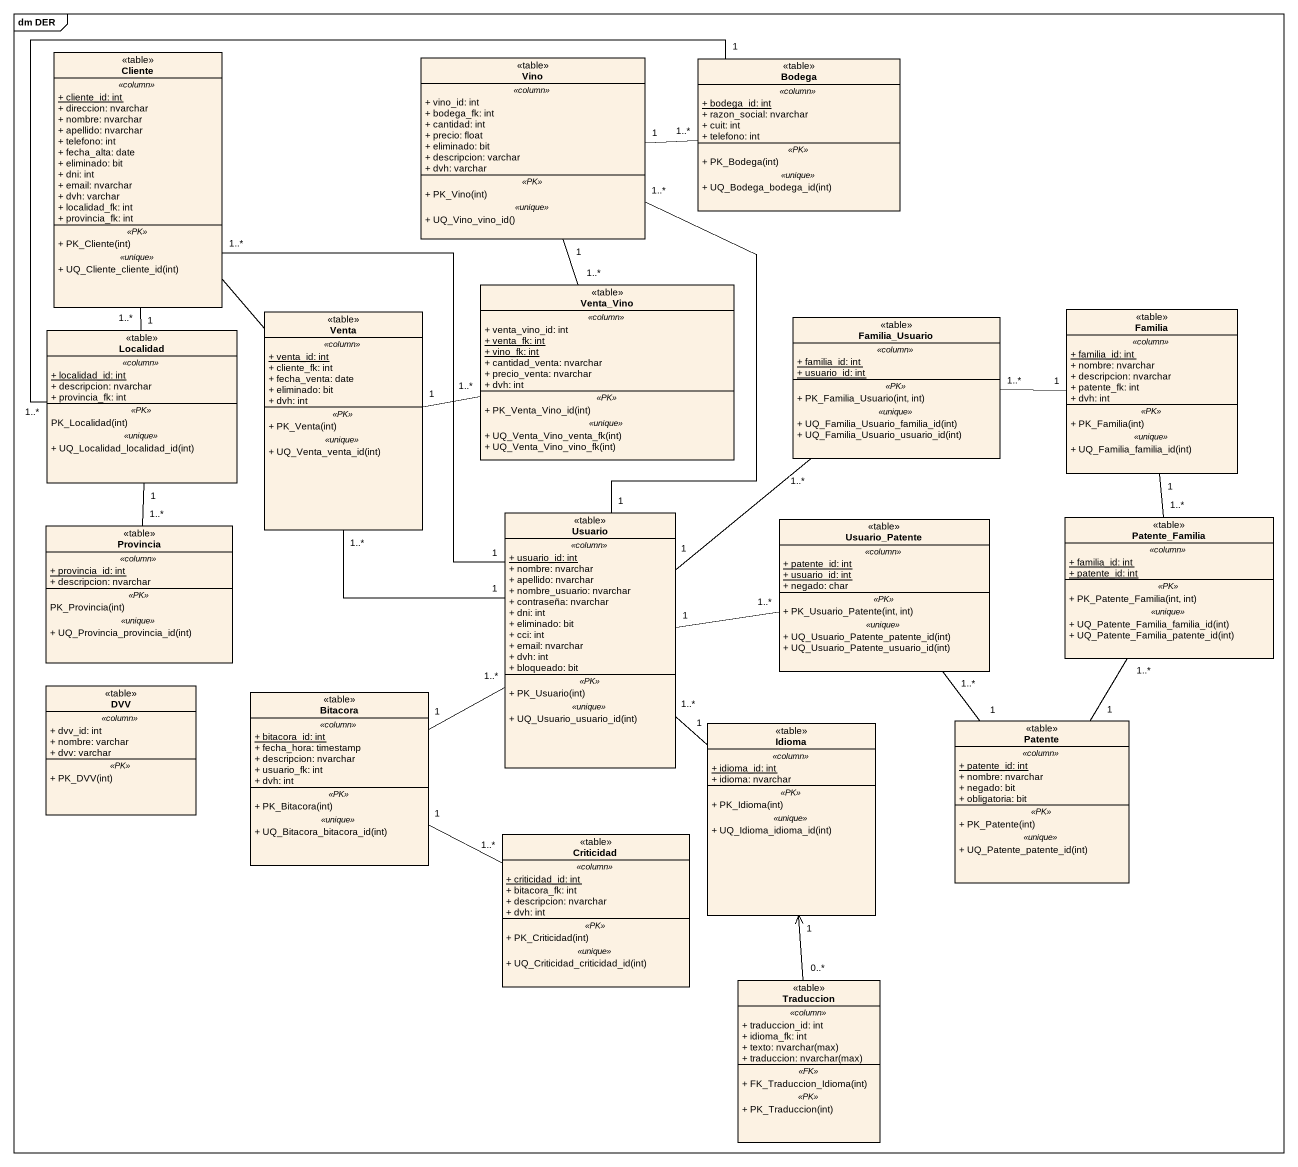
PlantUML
@startuml
mainframe dm DER
hide circle
hide empty members
skinparam classAttributeIconSize 0
class Cliente <<table>> {
  .. <<column>> ..
  {static} + cliente_id: int
  + direccion: nvarchar
  + nombre: nvarchar
  + apellido: nvarchar
  + telefono: int
  + fecha_alta: date
  + eliminado: bit
  + dni: int
  + email: nvarchar
  + dvh: varchar
  + localidad_fk: int
  + provincia_fk: int
  .. <<PK>> ..
  + PK_Cliente(int)
  .. <<unique>> ..
  + UQ_Cliente_cliente_id(int)
}
class Vino <<table>> {
  .. <<column>> ..
  + vino_id: int
  + bodega_fk: int
  + cantidad: int
  + precio: float
  + eliminado: bit
  + descripcion: varchar
  + dvh: varchar
  .. <<PK>> ..
  + PK_Vino(int)
  .. <<unique>> ..
  + UQ_Vino_vino_id()
}
class Bodega <<table>> {
  .. <<column>> ..
  {static} + bodega_id: int
  + razon_social: nvarchar
  + cuit: int
  + telefono: int
  .. <<PK>> ..
  + PK_Bodega(int)
  .. <<unique>> ..
  + UQ_Bodega_bodega_id(int)
}
class Venta_Vino <<table>> {
  .. <<column>> ..
  + venta_vino_id: int
  {static} + venta_fk: int
  {static} + vino_fk: int
  + cantidad_venta: nvarchar
  + precio_venta: nvarchar
  + dvh: int
  .. <<PK>> ..
  + PK_Venta_Vino_id(int)
  .. <<unique>> ..
  + UQ_Venta_Vino_venta_fk(int)
  + UQ_Venta_Vino_vino_fk(int)
}
class Localidad <<table>> {
  .. <<column>> ..
  {static} + localidad_id: int
  + descripcion: nvarchar
  + provincia_fk: int
  .. <<PK>> ..
  PK_Localidad(int)
  .. <<unique>> ..
  + UQ_Localidad_localidad_id(int)
}
class Venta <<table>> {
  .. <<column>> ..
  {static} + venta_id: int
  + cliente_fk: int
  + fecha_venta: date
  + eliminado: bit
  + dvh: int
  .. <<PK>> ..
  + PK_Venta(int)
  .. <<unique>> ..
  + UQ_Venta_venta_id(int)
}
class Familia_Usuario <<table>> {
  .. <<column>> ..
  {static} + familia_id: int
  {static} + usuario_id: int
  .. <<PK>> ..
  + PK_Familia_Usuario(int, int)
  .. <<unique>> ..
  + UQ_Familia_Usuario_familia_id(int)
  + UQ_Familia_Usuario_usuario_id(int)
}
class Familia <<table>> {
  .. <<column>> ..
  {static} + familia_id: int
  + nombre: nvarchar
  + descripcion: nvarchar
  + patente_fk: int
  + dvh: int
  .. <<PK>> ..
  + PK_Familia(int)
  .. <<unique>> ..
  + UQ_Familia_familia_id(int)
}
class Provincia <<table>> {
  .. <<column>> ..
  {static} + provincia_id: int
  + descripcion: nvarchar
  .. <<PK>> ..
  PK_Provincia(int)
  .. <<unique>> ..
  + UQ_Provincia_provincia_id(int)
}
class Usuario <<table>> {
  .. <<column>> ..
  {static} + usuario_id: int
  + nombre: nvarchar
  + apellido: nvarchar
  + nombre_usuario: nvarchar
  + contraseña: nvarchar
  + dni: int
  + eliminado: bit
  + cci: int
  + email: nvarchar
  + dvh: int
  + bloqueado: bit
  .. <<PK>> ..
  + PK_Usuario(int)
  .. <<unique>> ..
  + UQ_Usuario_usuario_id(int)
}
class Usuario_Patente <<table>> {
  .. <<column>> ..
  {static} + patente_id: int
  {static} + usuario_id: int
  + negado: char
  .. <<PK>> ..
  + PK_Usuario_Patente(int, int)
  .. <<unique>> ..
  + UQ_Usuario_Patente_patente_id(int)
  + UQ_Usuario_Patente_usuario_id(int)
}
class Patente_Familia <<table>> {
  .. <<column>> ..
  {static} + familia_id: int
  {static} + patente_id: int
  .. <<PK>> ..
  + PK_Patente_Familia(int, int)
  .. <<unique>> ..
  + UQ_Patente_Familia_familia_id(int)
  + UQ_Patente_Familia_patente_id(int)
}
class DVV <<table>> {
  .. <<column>> ..
  + dvv_id: int
  + nombre: varchar
  + dvv: varchar
  .. <<PK>> ..
  + PK_DVV(int)
}
class Bitacora <<table>> {
  .. <<column>> ..
  {static} + bitacora_id: int
  + fecha_hora: timestamp
  + descripcion: nvarchar
  + usuario_fk: int
  + dvh: int
  .. <<PK>> ..
  + PK_Bitacora(int)
  .. <<unique>> ..
  + UQ_Bitacora_bitacora_id(int)
}
class Idioma <<table>> {
  .. <<column>> ..
  {static} + idioma_id: int
  + idioma: nvarchar
  .. <<PK>> ..
  + PK_Idioma(int)
  .. <<unique>> ..
  + UQ_Idioma_idioma_id(int)
}
class Patente <<table>> {
  .. <<column>> ..
  {static} + patente_id: int
  + nombre: nvarchar
  + negado: bit
  + obligatoria: bit
  .. <<PK>> ..
  + PK_Patente(int)
  .. <<unique>> ..
  + UQ_Patente_patente_id(int)
}
class Criticidad <<table>> {
  .. <<column>> ..
  {static} + criticidad_id: int
  + bitacora_fk: int
  + descripcion: nvarchar
  + dvh: int
  .. <<PK>> ..
  + PK_Criticidad(int)
  .. <<unique>> ..
  + UQ_Criticidad_criticidad_id(int)
}
class Traduccion <<table>> {
  .. <<column>> ..
  + traduccion_id: int
  + idioma_fk: int
  {field} + texto: nvarchar(max)
  {field} + traduccion: nvarchar(max)
  .. <<FK>> ..
  + FK_Traduccion_Idioma(int)
  .. <<PK>> ..
  + PK_Traduccion(int)
}
Cliente "1" -- "1..*" Localidad
Cliente -- Venta
Cliente "1..*" -- "1" Usuario
Vino "1" -right- "1..*" Bodega
Vino "1..*" -- "1" Usuario
Bodega "1" -left- "1..*" Localidad
Venta_Vino "1..*" -up- "1" Vino
Localidad "1" -- "1..*" Provincia
Venta "1" -right- "1..*" Venta_Vino
Venta "1..*" -- "1" Usuario
Familia_Usuario "1..*" -right- "1" Familia
Familia "1" -- "1..*" Patente_Familia
Usuario "1" -up- "1..*" Familia_Usuario
Usuario "1" -right- "1..*" Usuario_Patente
Usuario "1..*" -left- "1" Bitacora
Usuario "1..*" -- "1" Idioma
Usuario_Patente "1..*" -- "1" Patente
Bitacora "1" -right- "1..*" Criticidad
Patente "1" -up- "1..*" Patente_Familia
Traduccion "0..*" -up-> "1" Idioma
@enduml
